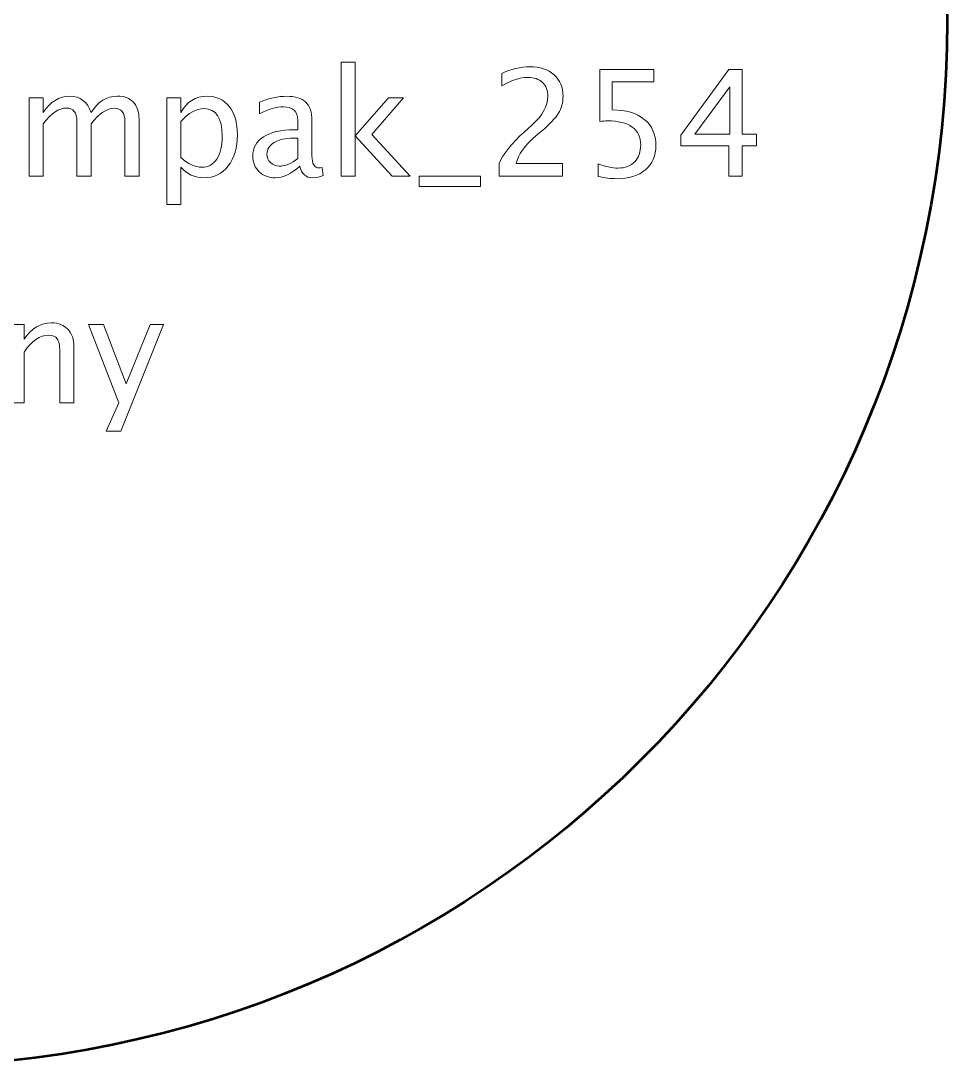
# Model space of a CAD drawing. Header units: centimetres. Extents: x -9.3 to 10.1, y -9.5 to 10.1.
# Drawn here: x -3.719 to -0.175, y -8.125 to -4.125 of the extents above; entities that cross this region are included whole.
import ezdxf

# ---------------------------------------------------------------- set-up
doc = ezdxf.new("R2010")
doc.units = ezdxf.units.CM
doc.header["$MEASUREMENT"] = 0
doc.layers.add('Layer 1', color=7, linetype='Continuous')

msp = doc.modelspace()

# ---------------------------------------------------------------- linework, layer by layer
at = {"layer": 'Layer 1', "lineweight": 53}
msp.add_ellipse((-4.175, -4.125), major_axis=(0, 4), ratio=1, dxfattribs=at)
at = {"layer": 'Layer 1', "color": 5, "lineweight": 9}
for points, knots in [([(-2.49447, -4.71869), (-2.49447, -4.71869), (-2.49447, -4.28351), (-2.49447, -4.28351), (-2.49447, -4.28351), (-2.49447, -4.28351), (-2.44029, -4.28351), (-2.44029, -4.28351), (-2.44029, -4.28351), (-2.44029, -4.28351), (-2.44029, -4.56469), (-2.44029, -4.56469), (-2.44029, -4.56469), (-2.44029, -4.56469), (-2.31329, -4.41954), (-2.31329, -4.41954), (-2.31329, -4.41954), (-2.31329, -4.41954), (-2.25477, -4.41954), (-2.25477, -4.41954), (-2.25477, -4.41954), (-2.25477, -4.41954), (-2.37613, -4.55914), (-2.37613, -4.55914), (-2.37613, -4.55914), (-2.37613, -4.55914), (-2.22938, -4.71869), (-2.22938, -4.71869), (-2.22938, -4.71869), (-2.22938, -4.71869), (-2.29918, -4.71869), (-2.29918, -4.71869), (-2.29918, -4.71869), (-2.29918, -4.71869), (-2.44029, -4.56526), (-2.44029, -4.56526), (-2.44029, -4.56526), (-2.44029, -4.56526), (-2.44029, -4.71869), (-2.44029, -4.71869), (-2.44029, -4.71869), (-2.44029, -4.71869), (-2.49447, -4.71869), (-2.49447, -4.71869)], [0, 0, 0, 0, 0.0833333, 0.0833333, 0.0833333, 0.0833333, 0.1666667, 0.1666667, 0.1666667, 0.1666667, 0.25, 0.25, 0.25, 0.25, 0.3333333, 0.3333333, 0.3333333, 0.3333333, 0.4166667, 0.4166667, 0.4166667, 0.4166667, 0.5, 0.5, 0.5, 0.5, 0.5833333, 0.5833333, 0.5833333, 0.5833333, 0.6666667, 0.6666667, 0.6666667, 0.6666667, 0.75, 0.75, 0.75, 0.75, 0.8333333, 0.8333333, 0.8333333, 0.8333333, 1, 1, 1, 1]), ([(-1.88967, -4.71869), (-1.88967, -4.71869), (-1.88967, -4.67128), (-1.88967, -4.67128), (-1.88967, -4.67128), (-1.87387, -4.63431), (-1.84198, -4.59395), (-1.7939, -4.55039), (-1.7939, -4.55039), (-1.7939, -4.55039), (-1.76286, -4.52255), (-1.76286, -4.52255), (-1.76286, -4.52255), (-1.72288, -4.48623), (-1.70284, -4.4503), (-1.70284, -4.41455), (-1.70284, -4.41455), (-1.70284, -4.39169), (-1.70971, -4.37382), (-1.72335, -4.36074), (-1.72335, -4.36074), (-1.73699, -4.34766), (-1.7559, -4.34108), (-1.77989, -4.34108), (-1.77989, -4.34108), (-1.80792, -4.34108), (-1.84113, -4.3518), (-1.87951, -4.37325), (-1.87951, -4.37325), (-1.87951, -4.37325), (-1.87951, -4.32584), (-1.87951, -4.32584), (-1.87951, -4.32584), (-1.84329, -4.30891), (-1.80726, -4.30044), (-1.77133, -4.30044), (-1.77133, -4.30044), (-1.73313, -4.30044), (-1.70247, -4.31069), (-1.67932, -4.3313), (-1.67932, -4.3313), (-1.65628, -4.3519), (-1.6447, -4.37918), (-1.6447, -4.41323), (-1.6447, -4.41323), (-1.6447, -4.43769), (-1.65054, -4.45942), (-1.6622, -4.47833), (-1.6622, -4.47833), (-1.67396, -4.49734), (-1.69569, -4.52029), (-1.72758, -4.54738), (-1.72758, -4.54738), (-1.72758, -4.54738), (-1.74856, -4.56526), (-1.74856, -4.56526), (-1.74856, -4.56526), (-1.79221, -4.60223), (-1.81742, -4.6376), (-1.8242, -4.67128), (-1.8242, -4.67128), (-1.8242, -4.67128), (-1.6464, -4.67128), (-1.6464, -4.67128), (-1.6464, -4.67128), (-1.6464, -4.67128), (-1.6464, -4.71869), (-1.6464, -4.71869), (-1.6464, -4.71869), (-1.6464, -4.71869), (-1.88967, -4.71869), (-1.88967, -4.71869)], [0, 0, 0, 0, 0.0526316, 0.0526316, 0.0526316, 0.0526316, 0.1052632, 0.1052632, 0.1052632, 0.1052632, 0.1578947, 0.1578947, 0.1578947, 0.1578947, 0.2105263, 0.2105263, 0.2105263, 0.2105263, 0.2631579, 0.2631579, 0.2631579, 0.2631579, 0.3157895, 0.3157895, 0.3157895, 0.3157895, 0.3684211, 0.3684211, 0.3684211, 0.3684211, 0.4210526, 0.4210526, 0.4210526, 0.4210526, 0.4736842, 0.4736842, 0.4736842, 0.4736842, 0.5263158, 0.5263158, 0.5263158, 0.5263158, 0.5789474, 0.5789474, 0.5789474, 0.5789474, 0.6315789, 0.6315789, 0.6315789, 0.6315789, 0.6842105, 0.6842105, 0.6842105, 0.6842105, 0.7368421, 0.7368421, 0.7368421, 0.7368421, 0.7894737, 0.7894737, 0.7894737, 0.7894737, 0.8421053, 0.8421053, 0.8421053, 0.8421053, 0.8947368, 0.8947368, 0.8947368, 0.8947368, 1, 1, 1, 1]), ([(-1.51075, -4.72038), (-1.51075, -4.72038), (-1.51075, -4.67184), (-1.51075, -4.67184), (-1.51075, -4.67184), (-1.48375, -4.68275), (-1.45816, -4.68821), (-1.4337, -4.68821), (-1.4337, -4.68821), (-1.40699, -4.68821), (-1.38591, -4.68031), (-1.37058, -4.6645), (-1.37058, -4.6645), (-1.35525, -4.6487), (-1.34763, -4.62697), (-1.34763, -4.59931), (-1.34763, -4.59931), (-1.34763, -4.56958), (-1.35844, -4.54682), (-1.38008, -4.53111), (-1.38008, -4.53111), (-1.40172, -4.5154), (-1.43304, -4.50759), (-1.47397, -4.50759), (-1.47397, -4.50759), (-1.48347, -4.50759), (-1.49353, -4.50825), (-1.50398, -4.50956), (-1.50398, -4.50956), (-1.50398, -4.50956), (-1.50398, -4.3106), (-1.50398, -4.3106), (-1.50398, -4.3106), (-1.50398, -4.3106), (-1.29739, -4.3106), (-1.29739, -4.3106), (-1.29739, -4.3106), (-1.29739, -4.3106), (-1.29739, -4.35801), (-1.29739, -4.35801), (-1.29739, -4.35801), (-1.29739, -4.35801), (-1.45656, -4.35801), (-1.45656, -4.35801), (-1.45656, -4.35801), (-1.45656, -4.35801), (-1.45656, -4.46582), (-1.45656, -4.46582), (-1.45656, -4.46582), (-1.40407, -4.46582), (-1.36315, -4.47786), (-1.3337, -4.50195), (-1.3337, -4.50195), (-1.30426, -4.52593), (-1.28949, -4.55924), (-1.28949, -4.60185), (-1.28949, -4.60185), (-1.28949, -4.64155), (-1.30285, -4.67259), (-1.32956, -4.69508), (-1.32956, -4.69508), (-1.35628, -4.71756), (-1.39316, -4.72885), (-1.44019, -4.72885), (-1.44019, -4.72885), (-1.46117, -4.72885), (-1.48469, -4.72603), (-1.51075, -4.72038)], [0, 0, 0, 0, 0.0555556, 0.0555556, 0.0555556, 0.0555556, 0.1111111, 0.1111111, 0.1111111, 0.1111111, 0.1666667, 0.1666667, 0.1666667, 0.1666667, 0.2222222, 0.2222222, 0.2222222, 0.2222222, 0.2777778, 0.2777778, 0.2777778, 0.2777778, 0.3333333, 0.3333333, 0.3333333, 0.3333333, 0.3888889, 0.3888889, 0.3888889, 0.3888889, 0.4444444, 0.4444444, 0.4444444, 0.4444444, 0.5, 0.5, 0.5, 0.5, 0.5555556, 0.5555556, 0.5555556, 0.5555556, 0.6111111, 0.6111111, 0.6111111, 0.6111111, 0.6666667, 0.6666667, 0.6666667, 0.6666667, 0.7222222, 0.7222222, 0.7222222, 0.7222222, 0.7777778, 0.7777778, 0.7777778, 0.7777778, 0.8333333, 0.8333333, 0.8333333, 0.8333333, 0.8888889, 0.8888889, 0.8888889, 0.8888889, 1, 1, 1, 1]), ([(-1.00991, -4.71869), (-1.00991, -4.71869), (-1.00991, -4.60298), (-1.00991, -4.60298), (-1.00991, -4.60298), (-1.00991, -4.60298), (-1.19391, -4.60298), (-1.19391, -4.60298), (-1.19391, -4.60298), (-1.19391, -4.60298), (-1.19391, -4.56178), (-1.19391, -4.56178), (-1.19391, -4.56178), (-1.19391, -4.56178), (-1.00991, -4.3106), (-1.00991, -4.3106), (-1.00991, -4.3106), (-1.00991, -4.3106), (-0.95911, -4.3106), (-0.95911, -4.3106), (-0.95911, -4.3106), (-0.95911, -4.3106), (-0.95911, -4.55839), (-0.95911, -4.55839), (-0.95911, -4.55839), (-0.95911, -4.55839), (-0.90436, -4.55839), (-0.90436, -4.55839), (-0.90436, -4.55839), (-0.90436, -4.55839), (-0.90436, -4.60298), (-0.90436, -4.60298), (-0.90436, -4.60298), (-0.90436, -4.60298), (-0.95911, -4.60298), (-0.95911, -4.60298), (-0.95911, -4.60298), (-0.95911, -4.60298), (-0.95911, -4.71869), (-0.95911, -4.71869), (-0.95911, -4.71869), (-0.95911, -4.71869), (-1.00991, -4.71869), (-1.00991, -4.71869)], [0, 0, 0, 0, 0.0833333, 0.0833333, 0.0833333, 0.0833333, 0.1666667, 0.1666667, 0.1666667, 0.1666667, 0.25, 0.25, 0.25, 0.25, 0.3333333, 0.3333333, 0.3333333, 0.3333333, 0.4166667, 0.4166667, 0.4166667, 0.4166667, 0.5, 0.5, 0.5, 0.5, 0.5833333, 0.5833333, 0.5833333, 0.5833333, 0.6666667, 0.6666667, 0.6666667, 0.6666667, 0.75, 0.75, 0.75, 0.75, 0.8333333, 0.8333333, 0.8333333, 0.8333333, 1, 1, 1, 1]), ([(-1.14039, -4.55839), (-1.14039, -4.55839), (-1.00652, -4.55839), (-1.00652, -4.55839), (-1.00652, -4.55839), (-1.00652, -4.55839), (-1.00652, -4.37758), (-1.00652, -4.37758), (-1.00652, -4.37758), (-1.00652, -4.37758), (-1.14039, -4.55839), (-1.14039, -4.55839)], [0, 0, 0, 0, 0.25, 0.25, 0.25, 0.25, 0.5, 0.5, 0.5, 0.5, 1, 1, 1, 1]), ([(-3.68835, -4.71869), (-3.68835, -4.71869), (-3.68835, -4.41954), (-3.68835, -4.41954), (-3.68835, -4.41954), (-3.68835, -4.41954), (-3.63417, -4.41954), (-3.63417, -4.41954), (-3.63417, -4.41954), (-3.63417, -4.41954), (-3.63417, -4.47607), (-3.63417, -4.47607), (-3.63417, -4.47607), (-3.60773, -4.43421), (-3.57387, -4.41333), (-3.53238, -4.41333), (-3.53238, -4.41333), (-3.4924, -4.41333), (-3.46521, -4.43421), (-3.45072, -4.47607), (-3.45072, -4.47607), (-3.42504, -4.43384), (-3.39155, -4.41276), (-3.35044, -4.41276), (-3.35044, -4.41276), (-3.3242, -4.41276), (-3.30378, -4.42048), (-3.2892, -4.436), (-3.2892, -4.436), (-3.27462, -4.45152), (-3.26728, -4.47325), (-3.26728, -4.50119), (-3.26728, -4.50119), (-3.26728, -4.50119), (-3.26728, -4.71869), (-3.26728, -4.71869), (-3.26728, -4.71869), (-3.26728, -4.71869), (-3.32147, -4.71869), (-3.32147, -4.71869), (-3.32147, -4.71869), (-3.32147, -4.71869), (-3.32147, -4.51013), (-3.32147, -4.51013), (-3.32147, -4.51013), (-3.32147, -4.47607), (-3.33501, -4.45905), (-3.36211, -4.45905), (-3.36211, -4.45905), (-3.39024, -4.45905), (-3.41977, -4.4789), (-3.45072, -4.51869), (-3.45072, -4.51869), (-3.45072, -4.51869), (-3.45072, -4.71869), (-3.45072, -4.71869), (-3.45072, -4.71869), (-3.45072, -4.71869), (-3.50491, -4.71869), (-3.50491, -4.71869), (-3.50491, -4.71869), (-3.50491, -4.71869), (-3.50491, -4.50994), (-3.50491, -4.50994), (-3.50491, -4.50994), (-3.50491, -4.4756), (-3.51865, -4.45848), (-3.54621, -4.45848), (-3.54621, -4.45848), (-3.57358, -4.45848), (-3.60294, -4.47843), (-3.63417, -4.51841), (-3.63417, -4.51841), (-3.63417, -4.51841), (-3.63417, -4.71869), (-3.63417, -4.71869), (-3.63417, -4.71869), (-3.63417, -4.71869), (-3.68835, -4.71869), (-3.68835, -4.71869)], [0, 0, 0, 0, 0.047619, 0.047619, 0.047619, 0.047619, 0.0952381, 0.0952381, 0.0952381, 0.0952381, 0.1428571, 0.1428571, 0.1428571, 0.1428571, 0.1904762, 0.1904762, 0.1904762, 0.1904762, 0.2380952, 0.2380952, 0.2380952, 0.2380952, 0.2857143, 0.2857143, 0.2857143, 0.2857143, 0.3333333, 0.3333333, 0.3333333, 0.3333333, 0.3809524, 0.3809524, 0.3809524, 0.3809524, 0.4285714, 0.4285714, 0.4285714, 0.4285714, 0.4761905, 0.4761905, 0.4761905, 0.4761905, 0.5238095, 0.5238095, 0.5238095, 0.5238095, 0.5714286, 0.5714286, 0.5714286, 0.5714286, 0.6190476, 0.6190476, 0.6190476, 0.6190476, 0.6666667, 0.6666667, 0.6666667, 0.6666667, 0.7142857, 0.7142857, 0.7142857, 0.7142857, 0.7619048, 0.7619048, 0.7619048, 0.7619048, 0.8095238, 0.8095238, 0.8095238, 0.8095238, 0.8571429, 0.8571429, 0.8571429, 0.8571429, 0.9047619, 0.9047619, 0.9047619, 0.9047619, 1, 1, 1, 1]), ([(-3.16135, -4.82763), (-3.16135, -4.82763), (-3.16135, -4.41954), (-3.16135, -4.41954), (-3.16135, -4.41954), (-3.16135, -4.41954), (-3.10717, -4.41954), (-3.10717, -4.41954), (-3.10717, -4.41954), (-3.10717, -4.41954), (-3.10717, -4.47607), (-3.10717, -4.47607), (-3.10717, -4.47607), (-3.08497, -4.43421), (-3.05157, -4.41333), (-3.00707, -4.41333), (-3.00707, -4.41333), (-2.97104, -4.41333), (-2.94273, -4.4264), (-2.92203, -4.45265), (-2.92203, -4.45265), (-2.90134, -4.4789), (-2.89099, -4.51474), (-2.89099, -4.56018), (-2.89099, -4.56018), (-2.89099, -4.60966), (-2.90275, -4.64964), (-2.92617, -4.67993), (-2.92617, -4.67993), (-2.94959, -4.71032), (-2.98045, -4.72546), (-3.01864, -4.72546), (-3.01864, -4.72546), (-3.05411, -4.72546), (-3.08365, -4.71192), (-3.10717, -4.68473), (-3.10717, -4.68473), (-3.10717, -4.68473), (-3.10717, -4.82763), (-3.10717, -4.82763), (-3.10717, -4.82763), (-3.10717, -4.82763), (-3.16135, -4.82763), (-3.16135, -4.82763)], [0, 0, 0, 0, 0.0833333, 0.0833333, 0.0833333, 0.0833333, 0.1666667, 0.1666667, 0.1666667, 0.1666667, 0.25, 0.25, 0.25, 0.25, 0.3333333, 0.3333333, 0.3333333, 0.3333333, 0.4166667, 0.4166667, 0.4166667, 0.4166667, 0.5, 0.5, 0.5, 0.5, 0.5833333, 0.5833333, 0.5833333, 0.5833333, 0.6666667, 0.6666667, 0.6666667, 0.6666667, 0.75, 0.75, 0.75, 0.75, 0.8333333, 0.8333333, 0.8333333, 0.8333333, 1, 1, 1, 1]), ([(-2.65195, -4.68059), (-2.6845, -4.71051), (-2.71582, -4.72546), (-2.74593, -4.72546), (-2.74593, -4.72546), (-2.77067, -4.72546), (-2.79127, -4.71775), (-2.80754, -4.70223), (-2.80754, -4.70223), (-2.82391, -4.68671), (-2.8321, -4.66714), (-2.8321, -4.64353), (-2.8321, -4.64353), (-2.8321, -4.61088), (-2.81836, -4.58576), (-2.79089, -4.56827), (-2.79089, -4.56827), (-2.76342, -4.55077), (-2.72401, -4.54202), (-2.67264, -4.54202), (-2.67264, -4.54202), (-2.67264, -4.54202), (-2.65994, -4.54202), (-2.65994, -4.54202), (-2.65994, -4.54202), (-2.65994, -4.54202), (-2.65994, -4.50599), (-2.65994, -4.50599), (-2.65994, -4.50599), (-2.65994, -4.47128), (-2.67801, -4.45397), (-2.71422, -4.45397), (-2.71422, -4.45397), (-2.74226, -4.45397), (-2.77293, -4.46281), (-2.80613, -4.4805), (-2.80613, -4.4805), (-2.80613, -4.4805), (-2.80613, -4.43591), (-2.80613, -4.43591), (-2.80613, -4.43591), (-2.76963, -4.42085), (-2.7352, -4.41333), (-2.70294, -4.41333), (-2.70294, -4.41333), (-2.66973, -4.41333), (-2.64517, -4.42085), (-2.62946, -4.436), (-2.62946, -4.436), (-2.61366, -4.45115), (-2.60576, -4.47448), (-2.60576, -4.50599), (-2.60576, -4.50599), (-2.60576, -4.50599), (-2.60576, -4.64117), (-2.60576, -4.64117), (-2.60576, -4.64117), (-2.60576, -4.67212), (-2.59626, -4.68765), (-2.57716, -4.68765), (-2.57716, -4.68765), (-2.57481, -4.68765), (-2.57133, -4.68727), (-2.56672, -4.68652), (-2.56672, -4.68652), (-2.56672, -4.68652), (-2.56286, -4.71662), (-2.56286, -4.71662), (-2.56286, -4.71662), (-2.57518, -4.72255), (-2.58873, -4.72546), (-2.60359, -4.72546), (-2.60359, -4.72546), (-2.6289, -4.72546), (-2.64499, -4.71051), (-2.65195, -4.68059)], [0, 0, 0, 0, 0.05, 0.05, 0.05, 0.05, 0.1, 0.1, 0.1, 0.1, 0.15, 0.15, 0.15, 0.15, 0.2, 0.2, 0.2, 0.2, 0.25, 0.25, 0.25, 0.25, 0.3, 0.3, 0.3, 0.3, 0.35, 0.35, 0.35, 0.35, 0.4, 0.4, 0.4, 0.4, 0.45, 0.45, 0.45, 0.45, 0.5, 0.5, 0.5, 0.5, 0.55, 0.55, 0.55, 0.55, 0.6, 0.6, 0.6, 0.6, 0.65, 0.65, 0.65, 0.65, 0.7, 0.7, 0.7, 0.7, 0.75, 0.75, 0.75, 0.75, 0.8, 0.8, 0.8, 0.8, 0.85, 0.85, 0.85, 0.85, 0.9, 0.9, 0.9, 0.9, 1, 1, 1, 1]), ([(-3.10717, -4.64738), (-3.07923, -4.67231), (-3.0526, -4.68482), (-3.0273, -4.68482), (-3.0273, -4.68482), (-3.00237, -4.68482), (-2.98308, -4.67438), (-2.96954, -4.65359), (-2.96954, -4.65359), (-2.9559, -4.6328), (-2.94912, -4.60354), (-2.94912, -4.56573), (-2.94912, -4.56573), (-2.94912, -4.49574), (-2.97227, -4.46074), (-3.01855, -4.46074), (-3.01855, -4.46074), (-3.04884, -4.46074), (-3.07838, -4.47711), (-3.10717, -4.50994), (-3.10717, -4.50994), (-3.10717, -4.50994), (-3.10717, -4.64738), (-3.10717, -4.64738)], [0, 0, 0, 0, 0.1428571, 0.1428571, 0.1428571, 0.1428571, 0.2857143, 0.2857143, 0.2857143, 0.2857143, 0.4285714, 0.4285714, 0.4285714, 0.4285714, 0.5714286, 0.5714286, 0.5714286, 0.5714286, 0.7142857, 0.7142857, 0.7142857, 0.7142857, 1, 1, 1, 1]), ([(-2.65994, -4.65105), (-2.65994, -4.65105), (-2.65994, -4.57419), (-2.65994, -4.57419), (-2.65994, -4.57419), (-2.65994, -4.57419), (-2.67735, -4.57363), (-2.67735, -4.57363), (-2.67735, -4.57363), (-2.70745, -4.57363), (-2.73172, -4.57918), (-2.75025, -4.59028), (-2.75025, -4.59028), (-2.76869, -4.60147), (-2.77791, -4.61624), (-2.77791, -4.63468), (-2.77791, -4.63468), (-2.77791, -4.64757), (-2.7733, -4.65848), (-2.76418, -4.66742), (-2.76418, -4.66742), (-2.75496, -4.67636), (-2.74376, -4.68087), (-2.7305, -4.68087), (-2.7305, -4.68087), (-2.70792, -4.68087), (-2.6844, -4.6709), (-2.65994, -4.65105)], [0, 0, 0, 0, 0.125, 0.125, 0.125, 0.125, 0.25, 0.25, 0.25, 0.25, 0.375, 0.375, 0.375, 0.375, 0.5, 0.5, 0.5, 0.5, 0.625, 0.625, 0.625, 0.625, 0.75, 0.75, 0.75, 0.75, 1, 1, 1, 1]), ([(-2.19503, -4.75933), (-2.19503, -4.75933), (-2.19503, -4.71869), (-2.19503, -4.71869), (-2.19503, -4.71869), (-2.19503, -4.71869), (-1.96023, -4.71869), (-1.96023, -4.71869), (-1.96023, -4.71869), (-1.96023, -4.71869), (-1.96023, -4.75933), (-1.96023, -4.75933), (-1.96023, -4.75933), (-1.96023, -4.75933), (-2.19503, -4.75933), (-2.19503, -4.75933)], [0, 0, 0, 0, 0.2, 0.2, 0.2, 0.2, 0.4, 0.4, 0.4, 0.4, 0.6, 0.6, 0.6, 0.6, 1, 1, 1, 1]), ([(-3.76168, -5.58604), (-3.76168, -5.58604), (-3.76168, -5.28689), (-3.76168, -5.28689), (-3.76168, -5.28689), (-3.76168, -5.28689), (-3.7075, -5.28689), (-3.7075, -5.28689), (-3.7075, -5.28689), (-3.7075, -5.28689), (-3.7075, -5.34342), (-3.7075, -5.34342), (-3.7075, -5.34342), (-3.67881, -5.30156), (-3.64362, -5.28068), (-3.60204, -5.28068), (-3.60204, -5.28068), (-3.57589, -5.28068), (-3.5551, -5.28886), (-3.53976, -5.30533), (-3.53976, -5.30533), (-3.52443, -5.32169), (-3.51672, -5.3438), (-3.51672, -5.37146), (-3.51672, -5.37146), (-3.51672, -5.37146), (-3.51672, -5.58604), (-3.51672, -5.58604), (-3.51672, -5.58604), (-3.51672, -5.58604), (-3.5709, -5.58604), (-3.5709, -5.58604), (-3.5709, -5.58604), (-3.5709, -5.58604), (-3.5709, -5.38914), (-3.5709, -5.38914), (-3.5709, -5.38914), (-3.5709, -5.36694), (-3.5742, -5.35114), (-3.58069, -5.34173), (-3.58069, -5.34173), (-3.58727, -5.33223), (-3.59809, -5.32753), (-3.61324, -5.32753), (-3.61324, -5.32753), (-3.64654, -5.32753), (-3.67796, -5.34926), (-3.7075, -5.39272), (-3.7075, -5.39272), (-3.7075, -5.39272), (-3.7075, -5.58604), (-3.7075, -5.58604), (-3.7075, -5.58604), (-3.7075, -5.58604), (-3.76168, -5.58604), (-3.76168, -5.58604)], [0, 0, 0, 0, 0.0666667, 0.0666667, 0.0666667, 0.0666667, 0.1333333, 0.1333333, 0.1333333, 0.1333333, 0.2, 0.2, 0.2, 0.2, 0.2666667, 0.2666667, 0.2666667, 0.2666667, 0.3333333, 0.3333333, 0.3333333, 0.3333333, 0.4, 0.4, 0.4, 0.4, 0.4666667, 0.4666667, 0.4666667, 0.4666667, 0.5333333, 0.5333333, 0.5333333, 0.5333333, 0.6, 0.6, 0.6, 0.6, 0.6666667, 0.6666667, 0.6666667, 0.6666667, 0.7333333, 0.7333333, 0.7333333, 0.7333333, 0.8, 0.8, 0.8, 0.8, 0.8666667, 0.8666667, 0.8666667, 0.8666667, 1, 1, 1, 1]), ([(-3.39367, -5.69498), (-3.39367, -5.69498), (-3.34513, -5.58642), (-3.34513, -5.58642), (-3.34513, -5.58642), (-3.34513, -5.58642), (-3.46102, -5.28689), (-3.46102, -5.28689), (-3.46102, -5.28689), (-3.46102, -5.28689), (-3.40289, -5.28689), (-3.40289, -5.28689), (-3.40289, -5.28689), (-3.40289, -5.28689), (-3.31672, -5.51342), (-3.31672, -5.51342), (-3.31672, -5.51342), (-3.31672, -5.51342), (-3.22481, -5.28689), (-3.22481, -5.28689), (-3.22481, -5.28689), (-3.22481, -5.28689), (-3.17372, -5.28689), (-3.17372, -5.28689), (-3.17372, -5.28689), (-3.17372, -5.28689), (-3.33722, -5.69498), (-3.33722, -5.69498), (-3.33722, -5.69498), (-3.33722, -5.69498), (-3.39367, -5.69498), (-3.39367, -5.69498)], [0, 0, 0, 0, 0.1111111, 0.1111111, 0.1111111, 0.1111111, 0.2222222, 0.2222222, 0.2222222, 0.2222222, 0.3333333, 0.3333333, 0.3333333, 0.3333333, 0.4444444, 0.4444444, 0.4444444, 0.4444444, 0.5555556, 0.5555556, 0.5555556, 0.5555556, 0.6666667, 0.6666667, 0.6666667, 0.6666667, 0.7777778, 0.7777778, 0.7777778, 0.7777778, 1, 1, 1, 1])]:
    msp.add_open_spline(points, degree=3, knots=knots, dxfattribs=at)

doc.saveas('drawing.dxf')
